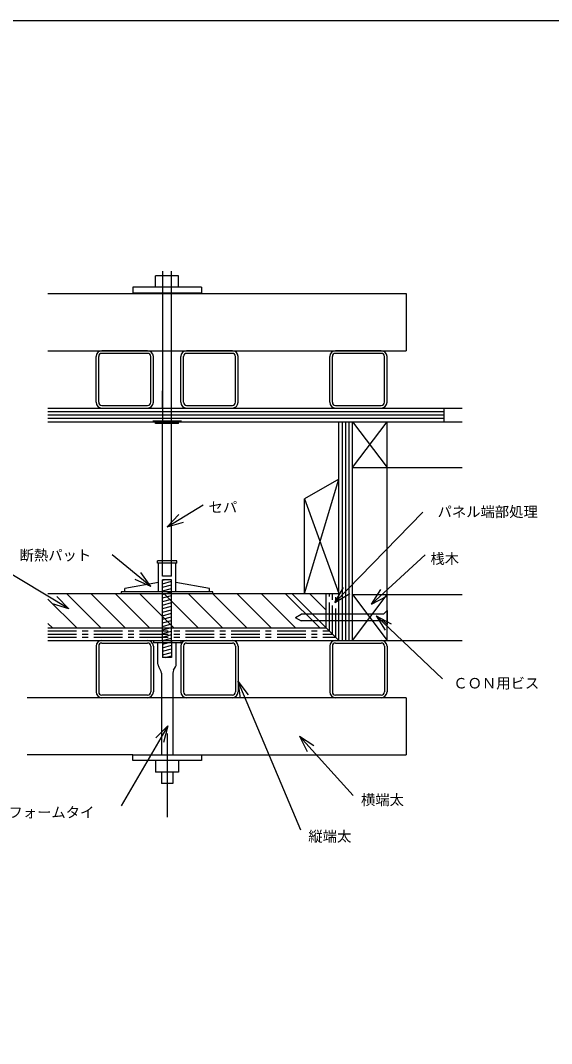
# Model space of a CAD drawing. Units: millimetres on the paper, with parts at other scales. Extents: x -206 to 194, y -698 to 482.
# Drawn here: x -87.1 to 5.7, y 303.1 to 481.9 of the extents above; entities that cross this region are included whole.
import ezdxf
from ezdxf.enums import TextEntityAlignment as Align

# ---------------------------------------------------------------- set-up
doc = ezdxf.new("R2010")
doc.units = ezdxf.units.MM
doc.linetypes.add('CHAIN1', pattern=[8, 5, -1, 1, -1])
doc.layers.add('0-0', color=7, linetype='Continuous')
doc.layers.add('1-0', color=7, linetype='Continuous')
doc.styles.add('ＭＳ ゴシック', font='')
doc.styles.get('ＭＳ ゴシック').set_extended_font_data('MS Gothic')

msp = doc.modelspace()

# ---------------------------------------------------------------- linework, layer by layer
at = {"layer": '0-0'}
msp.add_lwpolyline([(-205.849, 481.858), (194.151, 481.858), (194.151, 201.858), (-205.849, 201.858)], close=True, dxfattribs=at)
at = {"layer": '1-0'}
for p, q in [((-62.275, 438.065), (-62.275, 411.451)), ((-60.675, 411.451), (-60.675, 438.065)), ((-63.475, 435.252), (-63.475, 437.252)), ((-55.475, 435.252), (-67.475, 435.252)), ((-67.475, 435.252), (-67.475, 434.251)), ((-55.475, 435.252), (-55.475, 434.251)), ((-82.275, 434.152), (-19.711, 434.152)), ((-67.475, 434.251), (-55.475, 434.251)), ((-19.711, 434.152), (-19.711, 424.151)), ((-82.275, 424.151), (-19.711, 424.151)), ((-64.875, 424.151), (-72.875, 424.151)), ((-64.875, 423.691), (-72.875, 423.691)), ((-50.075, 424.151), (-58.075, 424.151)), ((-50.075, 423.691), (-58.075, 423.691)), ((-24.075, 424.151), (-32.075, 424.151)), ((-24.075, 423.691), (-32.075, 423.691)), ((-73.875, 415.152), (-73.875, 423.151)), ((-73.415, 415.152), (-73.415, 423.151)), ((-64.335, 415.152), (-64.335, 423.151)), ((-63.875, 415.152), (-63.875, 423.151)), ((-59.075, 415.152), (-59.075, 423.151)), ((-58.615, 415.152), (-58.615, 423.151)), ((-49.535, 415.152), (-49.535, 423.151)), ((-49.075, 415.152), (-49.075, 423.151)), ((-33.075, 415.152), (-33.075, 423.151)), ((-32.615, 415.152), (-32.615, 423.151)), ((-23.535, 415.152), (-23.535, 423.151)), ((-23.075, 415.152), (-23.075, 423.151)), ((-82.275, 414.152), (-13.075, 414.152)), ((-82.275, 413.552), (-13.075, 413.552)), ((-82.275, 412.952), (-13.075, 412.952)), ((-72.875, 414.611), (-64.875, 414.611)), ((-72.875, 414.152), (-64.875, 414.152)), ((-58.075, 414.611), (-50.075, 414.611)), ((-58.075, 414.152), (-50.075, 414.152)), ((-32.075, 414.611), (-24.075, 414.611)), ((-32.075, 414.152), (-24.075, 414.152)), ((-13.075, 411.751), (-13.075, 414.152)), ((-13.075, 414.152), (-9.949, 414.152)), ((-82.275, 412.351), (-13.075, 412.351)), ((-82.275, 411.751), (-13.075, 411.751)), ((-58.975, 411.851), (-63.975, 411.851)), ((-62.275, 387.452), (-62.275, 411.451)), ((-60.675, 387.452), (-60.675, 411.451)), ((-59.475, 411.451), (-59.475, 411.851)), ((-31.475, 381.751), (-31.475, 411.751)), ((-30.875, 373.551), (-30.875, 411.751)), ((-30.275, 373.551), (-30.275, 411.751)), ((-29.675, 373.551), (-29.675, 411.751)), ((-29.075, 373.551), (-29.075, 411.751)), ((-29.075, 403.752), (-23.075, 411.751)), ((-29.075, 411.751), (-23.075, 403.752)), ((-23.075, 403.752), (-23.075, 411.751)), ((-13.075, 411.751), (-9.949, 411.751)), ((-29.075, 403.752), (-23.075, 403.752)), ((-23.075, 403.752), (-9.949, 403.752)), ((-23.075, 381.552), (-23.075, 403.752)), ((-31.475, 401.751), (-37.475, 398.287)), ((-37.475, 381.751), (-31.475, 401.751)), ((-61.48, 393.372), (-55.159, 397.246)), ((-37.475, 381.751), (-37.475, 398.287)), ((-37.475, 398.287), (-31.475, 381.751)), ((-61.48, 393.372), (-59.415, 395.548)), ((-32.168, 380.205), (-16.793, 395.979)), ((-61.48, 393.372), (-58.604, 394.224)), ((-64.335, 382.973), (-71.064, 388.478)), ((-25.798, 379.914), (-16.418, 388.478)), ((-78.608, 379.099), (-91.25, 386.643)), ((-59.775, 387.452), (-63.175, 387.452)), ((-63.175, 387.051), (-63.175, 387.452)), ((-59.775, 387.051), (-63.175, 387.051)), ((-62.975, 382.051), (-62.975, 387.051)), ((-59.975, 382.051), (-59.975, 387.051)), ((-59.775, 387.051), (-59.775, 387.452)), ((-64.335, 382.973), (-66.086, 385.409)), ((-62.975, 383.651), (-68.875, 382.651)), ((-68.875, 382.051), (-68.875, 382.651)), ((-64.335, 382.973), (-67.069, 384.207)), ((-54.075, 382.651), (-59.975, 383.651)), ((-54.075, 382.051), (-54.075, 382.651)), ((-32.168, 380.205), (-30.701, 382.822)), ((-82.275, 381.751), (-31.475, 381.751)), ((-77.259, 375.752), (-82.275, 380.768)), ((-78.608, 379.099), (-80.699, 381.251)), ((-73.016, 375.752), (-79.016, 381.751)), ((-68.773, 375.752), (-74.773, 381.751)), ((-64.531, 375.752), (-70.531, 381.751)), ((-69.475, 382.051), (-69.475, 381.851)), ((-60.288, 375.752), (-66.288, 381.751)), ((-62.275, 373.551), (-62.275, 381.851)), ((-56.045, 375.752), (-62.045, 381.751)), ((-60.675, 373.551), (-60.675, 381.851)), ((-51.803, 375.752), (-57.803, 381.751)), ((-47.56, 375.752), (-53.56, 381.751)), ((-43.317, 375.752), (-49.318, 381.751)), ((-39.075, 375.752), (-45.075, 381.751)), ((-34.832, 375.752), (-40.832, 381.751)), ((-31.475, 373.551), (-39.675, 381.751)), ((-33.675, 378.837), (-36.59, 381.751)), ((-33.675, 375.752), (-33.675, 381.751)), ((-32.168, 380.205), (-29.589, 381.738)), ((-31.475, 373.551), (-31.475, 381.751)), ((-29.075, 381.552), (-23.075, 381.552)), ((-29.075, 373.551), (-23.075, 381.552)), ((-29.075, 381.552), (-23.075, 373.551)), ((-25.798, 379.914), (-24.181, 382.442)), ((-25.798, 379.914), (-23.134, 381.295)), ((-23.075, 373.551), (-23.075, 381.552)), ((-23.075, 381.552), (-9.949, 381.552)), ((-78.608, 379.099), (-81.494, 379.917)), ((-39.084, 377.556), (-38.036, 376.951)), ((-39.075, 377.551), (-38.036, 378.151)), ((-23.675, 378.151), (-38.036, 378.151)), ((-24.982, 377.875), (-13.36, 366.865)), ((-24.982, 377.875), (-22.344, 376.446)), ((-24.982, 377.875), (-23.412, 375.319)), ((-23.075, 378.751), (-23.675, 378.151)), ((-23.075, 378.751), (-23.075, 376.352)), ((-81.501, 375.752), (-82.275, 376.525)), ((-82.275, 375.752), (-33.675, 375.752)), ((-23.675, 376.951), (-38.036, 376.951)), ((-23.075, 376.352), (-23.675, 376.951)), ((-82.275, 373.551), (-23.075, 373.551)), ((-72.875, 373.551), (-64.875, 373.551)), ((-63.875, 373.551), (-63.875, 373.151)), ((-59.075, 373.551), (-59.075, 373.151)), ((-58.075, 373.551), (-50.075, 373.551)), ((-32.075, 373.551), (-24.075, 373.551)), ((-23.075, 373.551), (-9.949, 373.551)), ((-73.875, 372.551), (-73.875, 364.551)), ((-73.415, 372.551), (-73.415, 364.551)), ((-72.875, 373.091), (-64.875, 373.091)), ((-64.335, 372.551), (-64.335, 364.551)), ((-59.075, 373.151), (-63.875, 373.151)), ((-63.875, 372.551), (-63.875, 364.551)), ((-63.075, 369.419), (-63.075, 373.151)), ((-59.875, 369.419), (-59.875, 373.151)), ((-59.075, 372.551), (-59.075, 364.551)), ((-58.615, 372.551), (-58.615, 364.551)), ((-58.075, 373.091), (-50.075, 373.091)), ((-49.535, 372.551), (-49.535, 364.551)), ((-49.075, 372.551), (-49.075, 364.551)), ((-33.075, 372.551), (-33.075, 364.551)), ((-32.615, 372.551), (-32.615, 364.551)), ((-32.075, 373.091), (-24.075, 373.091)), ((-23.535, 372.551), (-23.535, 364.551)), ((-23.075, 372.551), (-23.075, 364.551)), ((-62.609, 368.344), (-62.941, 368.919)), ((-60.341, 368.344), (-60.009, 368.919)), ((-62.475, 367.844), (-62.475, 353.552)), ((-60.475, 367.844), (-60.475, 353.552)), ((-49.141, 366.427), (-38.158, 340.468)), ((-49.141, 366.427), (-47.297, 364.06)), ((-49.141, 366.427), (-48.727, 363.455)), ((-19.711, 363.551), (-85.904, 363.551)), ((-64.875, 364.011), (-72.875, 364.011)), ((-64.875, 363.551), (-72.875, 363.551)), ((-50.075, 364.011), (-58.075, 364.011)), ((-50.075, 363.551), (-58.075, 363.551)), ((-24.075, 364.011), (-32.075, 364.011)), ((-24.075, 363.551), (-32.075, 363.551)), ((-19.711, 363.551), (-19.711, 353.552)), ((-61.321, 358.639), (-69.508, 344.661)), ((-61.321, 358.639), (-63.456, 356.531)), ((-61.321, 358.639), (-62.116, 355.746)), ((-61.475, 357.296), (-61.475, 342.673)), ((-38.358, 356.842), (-28.973, 346.458)), ((-38.358, 356.842), (-35.839, 355.213)), ((-38.358, 356.842), (-36.991, 354.171)), ((-67.475, 353.552), (-55.475, 353.552)), ((-55.475, 352.552), (-67.475, 352.552)), ((-63.475, 352.552), (-63.475, 350.551)), ((-55.475, 353.552), (-55.475, 352.552)), ((-55.475, 353.552), (-19.711, 353.552)), ((-62.475, 350.551), (-62.475, 348.551)), ((-60.475, 350.551), (-60.475, 348.551)), ((-60.475, 348.551), (-62.475, 348.551))]:
    msp.add_line(p, q, dxfattribs=at)
at = {"layer": '1-0', "linetype": 'CHAIN1'}
for p, q in [((-62.275, 414.152), (-62.275, 417.152)), ((-60.675, 414.152), (-60.675, 417.152)), ((-62.275, 384.751), (-62.275, 387.452)), ((-60.675, 384.751), (-60.675, 387.452)), ((-60.675, 384.751), (-62.275, 384.751)), ((-62.275, 381.851), (-62.275, 384.152)), ((-62.275, 384.072), (-61.978, 384.152)), ((-62.275, 383.451), (-60.675, 383.88)), ((-62.275, 382.83), (-60.675, 383.258)), ((-62.275, 382.208), (-60.675, 382.637)), ((-62.275, 381.587), (-60.675, 382.016)), ((-62.275, 380.966), (-60.675, 381.395)), ((-62.275, 380.345), (-60.675, 380.774)), ((-33.125, 375.202), (-33.125, 381.751)), ((-32.575, 374.651), (-32.575, 381.751)), ((-32.025, 374.101), (-32.025, 381.751)), ((-62.275, 379.724), (-60.675, 380.153)), ((-62.275, 379.103), (-60.675, 379.531)), ((-62.275, 378.481), (-60.675, 378.91)), ((-62.275, 377.86), (-60.675, 378.289)), ((-62.275, 377.239), (-60.675, 377.668)), ((-62.275, 376.618), (-60.675, 377.047)), ((-62.275, 375.997), (-60.675, 376.426)), ((-62.275, 375.376), (-60.675, 375.804)), ((-82.275, 375.202), (-33.125, 375.202)), ((-82.275, 374.651), (-32.575, 374.651)), ((-82.275, 374.101), (-32.025, 374.101)), ((-62.275, 374.754), (-60.675, 375.183)), ((-62.275, 374.133), (-60.675, 374.562)), ((-62.275, 373.512), (-60.675, 373.941)), ((-62.275, 373.551), (-62.275, 370.551)), ((-60.675, 373.551), (-60.675, 370.551)), ((-62.275, 372.891), (-60.675, 373.32)), ((-62.275, 372.27), (-60.675, 372.699)), ((-62.275, 371.649), (-60.675, 372.077)), ((-62.275, 371.027), (-60.675, 371.456)), ((-60.675, 370.551), (-62.275, 370.551)), ((-61.733, 370.551), (-60.675, 370.835))]:
    msp.add_line(p, q, dxfattribs=at)
at = {"layer": '1-0'}
for points in [[(-59.475, 435.252), (-59.475, 437.252), (-63.475, 437.252)], [(-59.475, 411.451), (-63.475, 411.451), (-63.475, 411.851)], [(-53.475, 381.851), (-53.475, 382.051), (-69.475, 382.051)], [(-67.475, 352.552), (-67.475, 353.552), (-85.904, 353.552)], [(-59.475, 352.552), (-59.475, 350.551), (-63.475, 350.551)]]:
    msp.add_lwpolyline(points, dxfattribs=at)
at = {"layer": '1-0', "linetype": 'CHAIN1'}
msp.add_lwpolyline([(-60.675, 381.851), (-60.675, 384.152), (-62.275, 384.152)], dxfattribs=at)
at = {"layer": '1-0'}
for centre, radius, start, end in [((-72.875, 423.151), 1, 90, 180), ((-72.875, 423.151), 0.54, 90, 180), ((-64.875, 423.151), 1, 0, 90), ((-64.875, 423.151), 0.54, 0, 90), ((-58.075, 423.151), 1, 90, 180), ((-58.075, 423.151), 0.54, 90, 180), ((-50.075, 423.151), 1, 0, 90), ((-50.075, 423.151), 0.54, 0, 90), ((-32.075, 423.151), 1, 90, 180), ((-32.075, 423.151), 0.54, 90, 180), ((-24.075, 423.151), 1, 0, 90), ((-24.075, 423.151), 0.54, 0, 90), ((-72.875, 415.152), 1, 180, 270), ((-72.875, 415.152), 0.54, 180, 270), ((-64.875, 415.152), 1, 270, 0), ((-64.875, 415.152), 0.54, 270, 0), ((-58.075, 415.152), 1, 180, 270), ((-58.075, 415.152), 0.54, 180, 270), ((-50.075, 415.152), 1, 270, 0), ((-50.075, 415.152), 0.54, 270, 0), ((-32.075, 415.152), 1, 180, 270), ((-32.075, 415.152), 0.54, 180, 270), ((-24.075, 415.152), 1, 270, 0), ((-24.075, 415.152), 0.54, 270, 0), ((-72.875, 372.551), 1, 90, 180), ((-64.875, 372.551), 1, 0, 90), ((-58.075, 372.551), 1, 90, 180), ((-50.075, 372.551), 1, 0, 90), ((-32.075, 372.551), 1, 90, 180), ((-24.075, 372.551), 1, 0, 90), ((-72.875, 372.551), 0.54, 90, 180), ((-64.875, 372.551), 0.54, 0, 90), ((-58.075, 372.551), 0.54, 90, 180), ((-50.075, 372.551), 0.54, 0, 90), ((-32.075, 372.551), 0.54, 90, 180), ((-24.075, 372.551), 0.54, 0, 90), ((-62.075, 369.419), 1, 180.00136, 210.00136), ((-63.475, 367.844), 1, 0.00137, 30.00137), ((-59.475, 367.844), 1, 150.00136, 180.00137), ((-60.875, 369.419), 1, 330.00137, 0.00137), ((-72.875, 364.551), 1, 180, 270), ((-72.875, 364.551), 0.54, 180, 270), ((-64.875, 364.551), 1, 270, 0), ((-64.875, 364.551), 0.54, 270, 0), ((-58.075, 364.551), 1, 180, 270), ((-58.075, 364.551), 0.54, 180, 270), ((-50.075, 364.551), 1, 270, 0), ((-50.075, 364.551), 0.54, 270, 0), ((-32.075, 364.551), 1, 180, 270), ((-32.075, 364.551), 0.54, 180, 270), ((-24.075, 364.551), 1, 270, 0), ((-24.075, 364.551), 0.54, 270, 0)]:
    msp.add_arc(centre, radius, start, end, dxfattribs=at)

# ---------------------------------------------------------------- texts
at = {"layer": '1-0', "color": 4, "style": 'ＭＳ ゴシック'}
for s, p in [('セパ', (-54.232, 395.36)), ('パネル端部処理', (-14.244, 394.561)), ('断熱パット', (-87.228, 386.973)), ('桟木', (-15.494, 386.374)), ('ＣＯＮ用ビス', (-11.499, 364.609)), ('横端太', (-27.624, 344.241)), ('フォームタイ', (-89.175, 342.045)), ('縦端太', (-36.809, 337.852))]:
    msp.add_text(s, height=1.833, dxfattribs=at).set_placement(p, align=Align.BOTTOM_LEFT)

doc.saveas('drawing.dxf')
